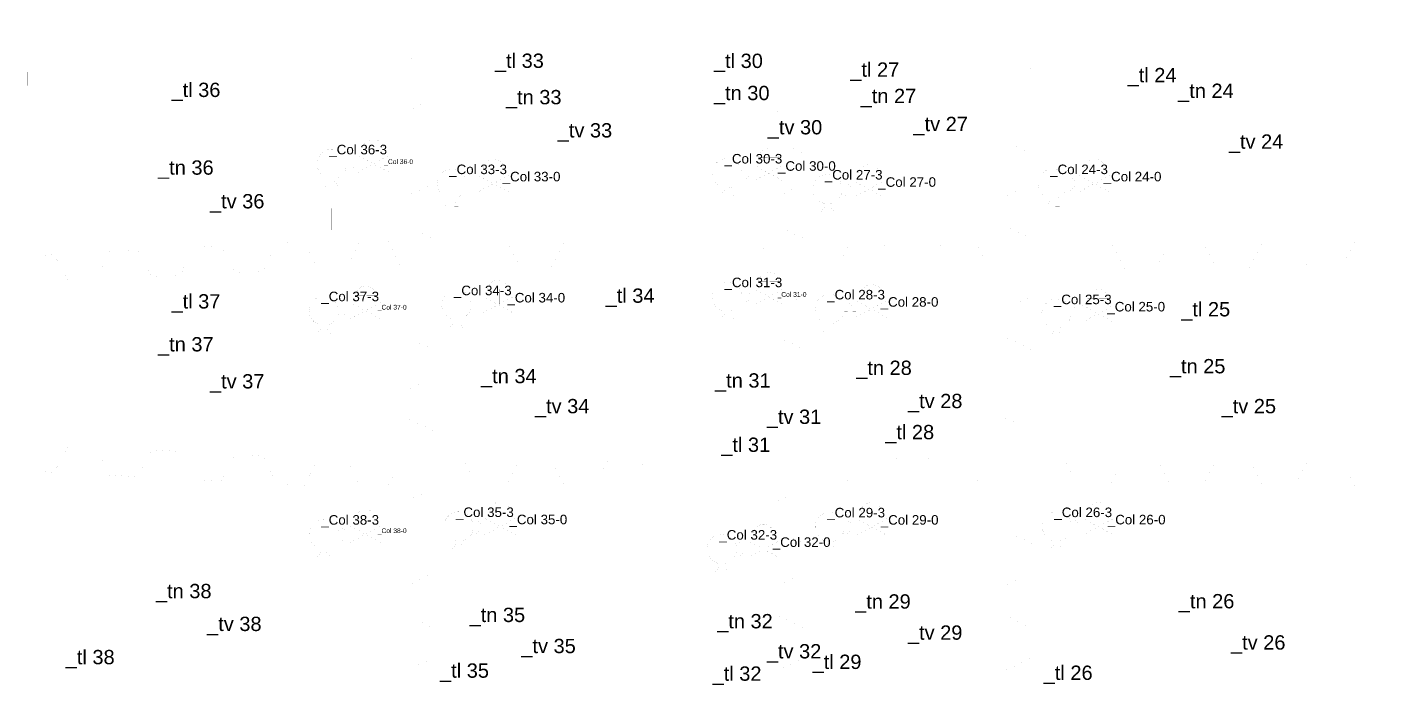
# Model space of a CAD drawing. Extents: x -36376 to 91054, y 83872 to 112073.
# Drawn here: x -36376 to 20393, y 83872 to 112073 of the extents above; entities that cross this region are included whole.
import ezdxf

# ---------------------------------------------------------------- set-up
doc = ezdxf.new("R2010")
doc.units = 0
doc.header["$MEASUREMENT"] = 0
doc.layers.add('Control objects', color=20, linetype='CONTINUOUS')
doc.layers.add('Omriss tanker', color=20, linetype='CONTINUOUS')
doc.styles.add('ARIAL', font='ARIAL.TTF', dxfattribs={"height": 12})

msp = doc.modelspace()

# ---------------------------------------------------------------- linework, layer by layer
at = {"layer": 'Control objects', "color": 42, "linetype": 'Continuous'}
for points in [[(-21896, 106363, 1.21, 1.21, 0), (-21896, 106991, 1.21, 1.21, 0), (-22283, 106991, 1.21, 1.21, -0.884677), (-21418, 106991, 1.21, 1.21, 0), (-21805, 106991, 1.21, 1.21, 0), (-21805, 106363, 1.21, 1.21, 0), (-21205, 106687, 0, 0, 0), (-21205, 105990, 1.21, 1.21, 0), (-21851, 106339, 1.21, 1.21, 0), (-22496, 105990, 0, 0, 0), (-22496, 106687, 1.21, 1.21, 0)], [(-5324, 105979, 1.21, 1.21, 0), (-5324, 106607, 1.21, 1.21, 0), (-5711, 106607, 1.21, 1.21, -0.884677), (-4846, 106607, 1.21, 1.21, 0), (-5233, 106607, 1.21, 1.21, 0), (-5233, 105979, 1.21, 1.21, 0), (-4633, 106303, 0, 0, 0), (-4633, 105606, 1.21, 1.21, 0), (-5279, 105954, 1.21, 1.21, 0), (-5924, 105606, 0, 0, 0), (-5924, 106303, 1.21, 1.21, 0)], [(-16868, 105534, 1.21, 1.21, 0), (-16868, 106163, 1.21, 1.21, 0), (-17255, 106163, 1.21, 1.21, -0.884677), (-16390, 106163, 1.21, 1.21, 0), (-16777, 106163, 1.21, 1.21, 0), (-16777, 105534, 1.21, 1.21, 0), (-16177, 105858, 0, 0, 0), (-16177, 105161, 1.21, 1.21, 0), (-16822, 105510, 1.21, 1.21, 0), (-17468, 105161, 0, 0, 0), (-17468, 105858, 1.21, 1.21, 0)], [(-1119, 105307, 1.21, 1.21, 0), (-1119, 105935, 1.21, 1.21, 0), (-1506, 105935, 1.21, 1.21, -0.884677), (-641, 105935, 1.21, 1.21, 0), (-1029, 105935, 1.21, 1.21, 0), (-1029, 105307, 1.21, 1.21, 0), (-428, 105631, 0, 0, 0), (-428, 104934, 1.21, 1.21, 0), (-1074, 105282, 1.21, 1.21, 0), (-1719, 104934, 0, 0, 0), (-1719, 105631, 1.21, 1.21, 0)], [(8332, 105534, 1.21, 1.21, 0), (8332, 106163, 1.21, 1.21, 0), (7945, 106163, 1.21, 1.21, -0.884677), (8810, 106163, 1.21, 1.21, 0), (8423, 106163, 1.21, 1.21, 0), (8423, 105534, 1.21, 1.21, 0), (9023, 105858, 0, 0, 0), (9023, 105161, 1.21, 1.21, 0), (8377, 105510, 1.21, 1.21, 0), (7732, 105161, 0, 0, 0), (7732, 105858, 1.21, 1.21, 0)], [(-5324, 100795, 1.21, 1.21, 0), (-5324, 101423, 1.21, 1.21, 0), (-5711, 101423, 1.21, 1.21, -0.884677), (-4846, 101423, 1.21, 1.21, 0), (-5233, 101423, 1.21, 1.21, 0), (-5233, 100795, 1.21, 1.21, 0), (-4633, 101119, 0, 0, 0), (-4633, 100422, 1.21, 1.21, 0), (-5279, 100771, 1.21, 1.21, 0), (-5924, 100422, 0, 0, 0), (-5924, 101119, 1.21, 1.21, 0)], [(-22232, 100207, 1.21, 1.21, 0), (-22232, 100836, 1.21, 1.21, 0), (-22620, 100836, 1.21, 1.21, -0.884677), (-21754, 100836, 1.21, 1.21, 0), (-22142, 100836, 1.21, 1.21, 0), (-22142, 100207, 1.21, 1.21, 0), (-21541, 100531, 0, 0, 0), (-21541, 99835, 1.21, 1.21, 0), (-22187, 100183, 1.21, 1.21, 0), (-22833, 99835, 0, 0, 0), (-22833, 100531, 1.21, 1.21, 0)], [(-16671, 100459, 1.21, 1.21, 0), (-16671, 101087, 1.21, 1.21, 0), (-17058, 101087, 1.21, 1.21, -0.884677), (-16193, 101087, 1.21, 1.21, 0), (-16580, 101087, 1.21, 1.21, 0), (-16580, 100459, 1.21, 1.21, 0), (-15980, 100783, 0, 0, 0), (-15980, 100086, 1.21, 1.21, 0), (-16625, 100435, 1.21, 1.21, 0), (-17271, 100086, 0, 0, 0), (-17271, 100783, 1.21, 1.21, 0)], [(-1019, 100282, 1.21, 1.21, 0), (-1019, 100910, 1.21, 1.21, 0), (-1406, 100910, 1.21, 1.21, -0.884677), (-541, 100910, 1.21, 1.21, 0), (-928, 100910, 1.21, 1.21, 0), (-928, 100282, 1.21, 1.21, 0), (-328, 100606, 0, 0, 0), (-328, 99909, 1.21, 1.21, 0), (-974, 100258, 1.21, 1.21, 0), (-1619, 99909, 0, 0, 0), (-1619, 100606, 1.21, 1.21, 0)], [(8487, 100083, 1.21, 1.21, 0), (8487, 100711, 1.21, 1.21, 0), (8100, 100711, 1.21, 1.21, -0.884677), (8965, 100711, 1.21, 1.21, 0), (8577, 100711, 1.21, 1.21, 0), (8577, 100083, 1.21, 1.21, 0), (9178, 100407, 0, 0, 0), (9178, 99710, 1.21, 1.21, 0), (8532, 100058, 1.21, 1.21, 0), (7887, 99710, 0, 0, 0), (7887, 100407, 1.21, 1.21, 0)], [(-16583, 91162, 1.21, 1.21, 0), (-16583, 91791, 1.21, 1.21, 0), (-16970, 91791, 1.21, 1.21, -0.884677), (-16105, 91791, 1.21, 1.21, 0), (-16492, 91791, 1.21, 1.21, 0), (-16492, 91162, 1.21, 1.21, 0), (-15892, 91486, 0, 0, 0), (-15892, 90790, 1.21, 1.21, 0), (-16537, 91138, 1.21, 1.21, 0), (-17183, 90790, 0, 0, 0), (-17183, 91486, 1.21, 1.21, 0)], [(-1015, 91146, 1.21, 1.21, 0), (-1015, 91775, 1.21, 1.21, 0), (-1402, 91775, 1.21, 1.21, -0.884677), (-537, 91775, 1.21, 1.21, 0), (-924, 91775, 1.21, 1.21, 0), (-924, 91146, 1.21, 1.21, 0), (-324, 91470, 0, 0, 0), (-324, 90773, 1.21, 1.21, 0), (-970, 91122, 1.21, 1.21, 0), (-1615, 90773, 0, 0, 0), (-1615, 91470, 1.21, 1.21, 0)], [(8507, 91157, 1.21, 1.21, 0), (8507, 91786, 1.21, 1.21, 0), (8120, 91786, 1.21, 1.21, -0.884677), (8985, 91786, 1.21, 1.21, 0), (8597, 91786, 1.21, 1.21, 0), (8597, 91157, 1.21, 1.21, 0), (9198, 91481, 0, 0, 0), (9198, 90785, 1.21, 1.21, 0), (8552, 91133, 1.21, 1.21, 0), (7907, 90785, 0, 0, 0), (7907, 91481, 1.21, 1.21, 0)], [(-22232, 90841, 1.21, 1.21, 0), (-22232, 91469, 1.21, 1.21, 0), (-22620, 91469, 1.21, 1.21, -0.884677), (-21754, 91469, 1.21, 1.21, 0), (-22142, 91469, 1.21, 1.21, 0), (-22142, 90841, 1.21, 1.21, 0), (-21541, 91165, 0, 0, 0), (-21541, 90468, 1.21, 1.21, 0), (-22187, 90816, 1.21, 1.21, 0), (-22833, 90468, 0, 0, 0), (-22833, 91165, 1.21, 1.21, 0)], [(-5541, 90214, 1.21, 1.21, 0), (-5541, 90843, 1.21, 1.21, 0), (-5928, 90843, 1.21, 1.21, -0.884677), (-5063, 90843, 1.21, 1.21, 0), (-5451, 90843, 1.21, 1.21, 0), (-5451, 90214, 1.21, 1.21, 0), (-4850, 90538, 0, 0, 0), (-4850, 89842, 1.21, 1.21, 0), (-5496, 90190, 1.21, 1.21, 0), (-6141, 89842, 0, 0, 0), (-6141, 90538, 1.21, 1.21, 0)]]:
    msp.add_lwpolyline(points, format="xyseb", close=True, dxfattribs=at)
at = {"layer": 'Control objects', "linetype": 'Continuous', "const_width": 0.9}
for points in [[(-22496, 106233), (-22496, 106444), (-22635, 106444), (-22848, 106622), (-22848, 106444), (-22987, 106444, 1.926208), (-23702, 105732), (-23702, 105596), (-23880, 105384), (-23702, 105384), (-23702, 104929), (-23491, 104929), (-23491, 105382), (-23315, 105382), (-23491, 105594), (-23491, 105732, 0.315826), (-22987, 106233), (-22849, 106233), (-22849, 106057), (-22637, 106233)], [(-5924, 105848), (-5924, 106060), (-6063, 106060), (-6276, 106237), (-6276, 106060), (-6415, 106060, 1.926208), (-7130, 105348), (-7130, 105212), (-7308, 104999), (-7130, 104999), (-7130, 104545), (-6919, 104545), (-6919, 104998), (-6743, 104998), (-6919, 105210), (-6919, 105347, 0.315826), (-6415, 105848), (-6277, 105848), (-6277, 105673), (-6065, 105848)], [(-17468, 105404), (-17468, 105616), (-17607, 105616), (-17819, 105793), (-17819, 105616), (-17959, 105616, 1.926208), (-18674, 104904), (-18674, 104767), (-18852, 104555), (-18674, 104555), (-18674, 104100), (-18463, 104100), (-18463, 104553), (-18287, 104553), (-18463, 104766), (-18463, 104903, 0.315826), (-17959, 105404), (-17821, 105404), (-17821, 105228), (-17609, 105404)], [(-1719, 105177), (-1719, 105388), (-1859, 105388), (-2071, 105566), (-2071, 105388), (-2210, 105388, 1.926208), (-2926, 104676), (-2926, 104540), (-3103, 104328), (-2926, 104328), (-2926, 103873), (-2714, 103873), (-2714, 104326), (-2538, 104326), (-2714, 104538), (-2714, 104676, 0.315826), (-2210, 105177), (-2073, 105177), (-2073, 105001), (-1860, 105177)], [(7732, 105404), (7732, 105616), (7593, 105616), (7381, 105793), (7381, 105616), (7241, 105616, 1.926208), (6526, 104904), (6526, 104767), (6348, 104555), (6526, 104555), (6526, 104100), (6737, 104100), (6737, 104553), (6913, 104553), (6737, 104766), (6737, 104903, 0.315826), (7241, 105404), (7379, 105404), (7379, 105228), (7591, 105404)], [(-17271, 100329), (-17271, 100541), (-17410, 100541), (-17622, 100718), (-17622, 100541), (-17762, 100541, 1.926208), (-18477, 99828), (-18477, 99692), (-18655, 99480), (-18477, 99480), (-18477, 99025), (-18266, 99025), (-18266, 99478), (-18090, 99478), (-18266, 99691), (-18266, 99828, 0.315826), (-17762, 100329), (-17624, 100329), (-17624, 100153), (-17412, 100329)], [(-5924, 100665), (-5924, 100876), (-6063, 100876), (-6276, 101054), (-6276, 100876), (-6415, 100876, 1.926208), (-7130, 100164), (-7130, 100028), (-7308, 99816), (-7130, 99816), (-7130, 99361), (-6919, 99361), (-6919, 99814), (-6743, 99814), (-6919, 100027), (-6919, 100164, 0.315826), (-6415, 100665), (-6277, 100665), (-6277, 100489), (-6065, 100665)], [(-22833, 100077), (-22833, 100289), (-22972, 100289), (-23184, 100466), (-23184, 100289), (-23323, 100289, 1.926208), (-24039, 99577), (-24039, 99440), (-24216, 99228), (-24039, 99228), (-24039, 98773), (-23827, 98773), (-23827, 99226), (-23652, 99226), (-23827, 99439), (-23827, 99576, 0.315826), (-23323, 100077), (-23186, 100077), (-23186, 99902), (-22973, 100077)], [(-1619, 100152), (-1619, 100363), (-1758, 100363), (-1971, 100541), (-1971, 100363), (-2110, 100363, 1.926208), (-2825, 99651), (-2825, 99515), (-3003, 99303), (-2825, 99303), (-2825, 98848), (-2614, 98848), (-2614, 99301), (-2438, 99301), (-2614, 99513), (-2614, 99651, 0.315826), (-2110, 100152), (-1972, 100152), (-1972, 99976), (-1760, 100152)], [(7887, 99952), (7887, 100164), (7747, 100164), (7535, 100341), (7535, 100164), (7396, 100164, 1.926208), (6680, 99452), (6680, 99316), (6503, 99103), (6680, 99103), (6680, 98649), (6892, 98649), (6892, 99102), (7067, 99102), (6892, 99314), (6892, 99452, 0.315826), (7396, 99952), (7533, 99952), (7533, 99777), (7746, 99952)], [(-22833, 90711), (-22833, 90922), (-22972, 90922), (-23184, 91100), (-23184, 90922), (-23323, 90922, 1.926208), (-24039, 90210), (-24039, 90074), (-24216, 89862), (-24039, 89862), (-24039, 89407), (-23827, 89407), (-23827, 89860), (-23652, 89860), (-23827, 90072), (-23827, 90210, 0.315826), (-23323, 90711), (-23186, 90711), (-23186, 90535), (-22973, 90711)], [(-17183, 91032), (-17183, 91244), (-17322, 91244), (-17534, 91421), (-17534, 91244), (-17674, 91244, 1.926208), (-18389, 90532), (-18389, 90396), (-18567, 90183), (-18389, 90183), (-18389, 89729), (-18178, 89729), (-18178, 90181), (-18002, 90181), (-18178, 90394), (-18178, 90531, 0.315826), (-17674, 91032), (-17536, 91032), (-17536, 90857), (-17324, 91032)], [(-1615, 91016), (-1615, 91228), (-1754, 91228), (-1967, 91405), (-1967, 91228), (-2106, 91228, 1.926208), (-2821, 90516), (-2821, 90379), (-2999, 90167), (-2821, 90167), (-2821, 89712), (-2610, 89712), (-2610, 90165), (-2434, 90165), (-2610, 90378), (-2610, 90515, 0.315826), (-2106, 91016), (-1968, 91016), (-1968, 90841), (-1756, 91016)], [(7907, 91027), (7907, 91239), (7767, 91239), (7555, 91416), (7555, 91239), (7416, 91239, 1.926208), (6700, 90527), (6700, 90390), (6523, 90178), (6700, 90178), (6700, 89724), (6912, 89724), (6912, 90176), (7087, 90176), (6912, 90389), (6912, 90526, 0.315826), (7416, 91027), (7553, 91027), (7553, 90852), (7766, 91027)], [(-6141, 90084), (-6141, 90296), (-6281, 90296), (-6493, 90473), (-6493, 90296), (-6632, 90296, 1.926208), (-7348, 89584), (-7348, 89447), (-7525, 89235), (-7348, 89235), (-7348, 88780), (-7136, 88780), (-7136, 89233), (-6961, 89233), (-7136, 89446), (-7136, 89583, 0.315826), (-6632, 90084), (-6495, 90084), (-6495, 89909), (-6282, 90084)]]:
    msp.add_lwpolyline(points, format="xyb", close=True, dxfattribs=at)
at = {"layer": 'Control objects', "linetype": 'Continuous', "const_width": 0.6}
for points in [[(-23597, 104929), (-23597, 103567)], [(-7025, 104545), (-7025, 103183)], [(-18568, 104100), (-18568, 102738)], [(6631, 104100), (6631, 102738)], [(-2820, 103873), (-2820, 102511)], [(-7025, 99361), (-7025, 97999)], [(-18371, 99025), (-18371, 97663)], [(-2720, 98848), (-2720, 97486)], [(-23933, 98773), (-23933, 97412)], [(6786, 98649), (6786, 97287)], [(-18283, 89729), (-18283, 88367)], [(-2716, 89712), (-2716, 88351)], [(6806, 89724), (6806, 88362)], [(-23933, 89407), (-23933, 88045)], [(-7242, 88780), (-7242, 87419)]]:
    msp.add_lwpolyline(points, close=True, dxfattribs=at)
at = {"layer": 'Omriss tanker', "linetype": 'Continuous', "const_width": 0.3}
for points in [[(-20476, 112072), (-36371, 112072), (-36376, 102472), (-35246, 102532), (-34637, 101412), (-33439, 101475), (-32950, 102652), (-31751, 102714), (-31142, 101595), (-29944, 101657), (-29454, 102835), (-28256, 102897), (-27647, 101778), (-26448, 101840), (-25959, 103018), (-24761, 103080), (-24176, 101947), (-22976, 101947), (-22426, 103097), (-21226, 103097), (-20676, 101947), (-19326, 101947), (-19326, 103197), (-20476, 103747), (-20476, 104972), (-19326, 105522), (-19326, 106747), (-20476, 107297), (-20476, 108522), (-19326, 109072), (-19326, 110297), (-20476, 110847), (-20476, 112072)], [(-8856, 112072), (-20476, 112072), (-20476, 110847), (-19326, 110297), (-19326, 109072), (-20476, 108522), (-20476, 107297), (-19326, 106747), (-19326, 105522), (-20476, 104972), (-20476, 103747), (-19326, 103197), (-19326, 101947), (-18126, 101947), (-17526, 103097), (-16276, 103097), (-15676, 101947), (-14426, 101947), (-13826, 103097), (-12576, 103097), (-11976, 101947), (-10726, 101947), (-10126, 103097), (-8856, 103097), (-8856, 112072)], [(-4922, 112072), (-8052, 112072), (-8052, 103097), (-5662, 103097), (-5062, 101947), (-3772, 101947), (-3772, 103197), (-4922, 103747), (-4922, 104972), (-3772, 105522), (-3772, 106747), (-4922, 107297), (-4922, 108522), (-3772, 109072), (-3772, 110297), (-4922, 110847), (-4922, 112072)], [(4618, 112072), (-4922, 112072), (-4922, 110847), (-3772, 110297), (-3772, 109072), (-4922, 108522), (-4922, 107297), (-3772, 106747), (-3772, 105522), (-4922, 104972), (-4922, 103747), (-3772, 103197), (-3772, 101947), (-2437, 101947), (-1837, 103097), (-502, 103097), (98, 101947), (1433, 101947), (2033, 103097), (3368, 103097), (3968, 101947), (5768, 101947), (5768, 103197), (4618, 103747), (4618, 104972), (5768, 105522), (5768, 106747), (4618, 107297), (4618, 108522), (5768, 109072), (5768, 110297), (4618, 110847), (4618, 112072)], [(-19326, 101947), (-20676, 101947), (-21226, 103097), (-22426, 103097), (-22976, 101947), (-24176, 101947), (-24761, 103080), (-25959, 103018), (-26448, 101840), (-27647, 101778), (-28256, 102897), (-29454, 102835), (-29944, 101657), (-31142, 101595), (-31751, 102714), (-32950, 102652), (-33439, 101475), (-34637, 101412), (-35243, 102532), (-36376, 102472), (-36376, 93472), (-35246, 93413), (-34637, 94533), (-33439, 94470), (-32950, 93293), (-31751, 93230), (-31142, 94350), (-29944, 94287), (-29454, 93110), (-28256, 93048), (-27647, 94167), (-26448, 94105), (-25959, 92927), (-24761, 92865), (-24177, 93972), (-22976, 93972), (-22426, 92847), (-21226, 92847), (-20676, 93997), (-19326, 93997), (-19326, 95147), (-20476, 95697), (-20476, 96847), (-19326, 97397), (-19326, 98547), (-20476, 99097), (-20476, 100247), (-19326, 100797)], [(-8856, 103097), (-10126, 103097), (-10726, 101947), (-11976, 101947), (-12576, 103097), (-13826, 103097), (-14426, 101947), (-15676, 101947), (-16276, 103097), (-17526, 103097), (-18126, 101947), (-19326, 101947), (-19326, 100797), (-20476, 100247), (-20476, 99097), (-19326, 98547), (-19326, 97397), (-20476, 96847), (-20476, 95697), (-19326, 95147), (-19326, 93997), (-18126, 93997), (-17526, 92847), (-16276, 92847), (-15676, 93997), (-14426, 93997), (-13826, 92847), (-12576, 92847), (-11976, 93997), (-10726, 93997), (-10126, 92847), (-8856, 92847), (-8856, 103097)], [(-3772, 101947), (-5062, 101947), (-5662, 103097), (-8052, 103097), (-8052, 92847), (-6976, 92847), (-5662, 92847), (-5062, 93997), (-3772, 93997), (-3772, 95147), (-4922, 95697), (-4922, 96847), (-3772, 97397), (-3772, 98547), (-4922, 99097), (-4922, 100247), (-3772, 100797), (-3772, 101947), (-3772, 101947)], [(5768, 101947), (3968, 101947), (3368, 103097), (2033, 103097), (1433, 101947), (98, 101947), (-502, 103097), (-1837, 103097), (-2437, 101947), (-3772, 101947), (-3772, 100797), (-4922, 100247), (-4922, 99097), (-3772, 98547), (-3772, 97397), (-4922, 96847), (-4922, 95697), (-3772, 95147), (-3772, 93997), (-2437, 93997), (-1837, 92847), (-502, 92847), (98, 93997), (1433, 93997), (2033, 92847), (3368, 92847), (3968, 93997), (5768, 93997), (5768, 95147), (4618, 95697), (4618, 96847), (5768, 97397), (5768, 98547), (4618, 99097), (4618, 100247), (5768, 100797), (5768, 101947)], [(-19326, 93997), (-20676, 93997), (-21226, 92847), (-22426, 92847), (-22976, 93997), (-24176, 93997), (-24761, 92865), (-25959, 92927), (-26448, 94105), (-27647, 94167), (-28186, 93177), (-28256, 93048), (-29454, 93110), (-29944, 94287), (-31142, 94350), (-31751, 93230), (-32950, 93293), (-33439, 94470), (-34637, 94533), (-35243, 93413), (-36376, 93472), (-36376, 83873), (-20476, 83873), (-20476, 85097), (-19326, 85647), (-19326, 86872), (-20476, 87422), (-20476, 88647), (-19326, 89197), (-19326, 90422), (-20476, 90972), (-20476, 92197), (-19326, 92747), (-19326, 93997)], [(-8856, 92847), (-10126, 92847), (-10726, 93997), (-11976, 93997), (-12576, 92847), (-13826, 92847), (-14426, 93997), (-15676, 93997), (-16276, 92847), (-17526, 92847), (-18126, 93997), (-19326, 93997), (-19326, 92747), (-20476, 92197), (-20476, 90972), (-19326, 90422), (-19326, 89197), (-20476, 88647), (-20476, 87422), (-19326, 86872), (-19326, 85647), (-20476, 85097), (-20476, 83873), (-8856, 83873), (-8856, 92847)], [(-3743, 93997), (-5062, 93997), (-5662, 92847), (-8052, 92847), (-8052, 83873), (-4922, 83873), (-4922, 85097), (-3772, 85647), (-3772, 86872), (-4922, 87422), (-4922, 88647), (-3772, 89197), (-3772, 90422), (-4922, 90972), (-4922, 92197), (-3772, 92747), (-3772, 93997)], [(5768, 93997), (3968, 93997), (3368, 92847), (2033, 92847), (1433, 93997), (98, 93997), (-502, 92847), (-1837, 92847), (-2437, 93997), (-3772, 93997), (-3772, 92747), (-4922, 92197), (-4922, 90972), (-3772, 90422), (-3772, 89197), (-4922, 88647), (-4922, 87422), (-3772, 86872), (-3772, 85647), (-4922, 85097), (-4922, 83873), (4618, 83872), (4618, 85097), (5768, 85647), (5768, 86872), (4618, 87422), (4618, 88647), (5768, 89197), (5768, 90422), (4618, 90972), (4618, 92197), (5768, 92747), (5768, 93997)]]:
    msp.add_lwpolyline(points, close=True, dxfattribs=at)
for points in [[(21668, 112072), (4618, 112072), (4618, 110847), (5768, 110297), (5768, 109072), (4618, 108522), (4618, 107297), (5768, 106747), (5768, 105522), (4618, 104972), (4618, 103747), (5768, 103197), (5768, 101947), (7103, 101947), (7703, 103097), (9038, 103097), (9638, 101947), (10973, 101947), (11573, 103097), (12908, 103097), (13508, 101947), (14843, 101947), (15443, 103097), (16778, 103097), (17378, 101947), (18713, 101947), (19313, 103097), (20648, 103097)], [(20648, 103097), (19313, 103097), (18713, 101947), (17378, 101947), (16778, 103097), (15443, 103097), (14843, 101947), (13508, 101947), (12908, 103097), (11573, 103097), (10973, 101947), (9638, 101947), (9038, 103097), (7703, 103097), (7103, 101947), (5768, 101947), (5768, 100797), (4618, 100247), (4618, 99097), (5768, 98547), (5768, 97397), (4618, 96847), (4618, 95697), (5768, 95147), (5768, 93997), (7103, 93997), (7703, 92847), (9038, 92847), (9638, 93997), (10973, 93997), (11573, 92847), (12908, 92847), (13508, 93997), (14843, 93997), (15443, 92847), (16778, 92847), (17378, 93997), (18713, 93997), (19313, 92847), (20648, 92847)], [(20648, 92847), (19313, 92847), (18713, 93997), (17378, 93997), (16778, 92847), (15443, 92847), (14843, 93997), (13508, 93997), (12908, 92847), (11573, 92847), (10973, 93997), (9638, 93997), (9038, 92847), (7703, 92847), (7103, 93997), (5768, 93997), (5768, 92747), (4618, 92197), (4618, 90972), (5768, 90422), (5768, 89197), (4618, 88647), (4618, 87422), (5768, 86872), (5768, 85647), (4618, 85097), (4618, 83872), (21668, 83872)]]:
    msp.add_lwpolyline(points, dxfattribs=at)

# ---------------------------------------------------------------- texts
at = {"layer": 'Control objects', "linetype": 'Continuous', "style": 'ARIAL'}
for s, height, p in [('_Col 36-3', 400, (-23703, 106739)), ('_Col 30-3', 400, (-7131, 106355)), ('_Col 36-0', 200, (-21399, 106332)), ('_Col 33-3', 400, (-18675, 105910)), ('_Col 30-0', 400, (-4889, 106050)), ('_Col 24-3', 400, (6525, 105910)), ('_Col 33-0', 400, (-16433, 105606)), ('_Col 27-3', 400, (-2926, 105683)), ('_Col 27-0', 400, (-685, 105378)), ('_Col 24-0', 400, (8767, 105606)), ('_Col 34-3', 400, (-18478, 100835)), ('_Col 31-3', 400, (-7131, 101171)), ('_Col 28-3', 400, (-2826, 100658)), ('_Col 37-3', 400, (-24039, 100583)), ('_Col 34-0', 400, (-16236, 100531)), ('_Col 31-0', 200, (-4905, 100766)), ('_Col 28-0', 400, (-584, 100353)), ('_Col 25-3', 400, (6680, 100459)), ('_Col 25-0', 400, (8921, 100154)), ('_Col 37-0', 200, (-21670, 100231)), ('_Col 38-3', 400, (-24039, 91217)), ('_Col 35-3', 400, (-18390, 91539)), ('_Col 35-0', 400, (-16148, 91234)), ('_Col 29-3', 400, (-2822, 91522)), ('_Col 29-0', 400, (-580, 91218)), ('_Col 26-3', 400, (6700, 91534)), ('_Col 26-0', 400, (8941, 91229)), ('_Col 38-0', 200, (-21670, 90864)), ('_Col 32-3', 400, (-7348, 90590)), ('_Col 32-0', 400, (-5107, 90286))]:
    msp.add_text(s, height=height, dxfattribs=at).set_placement(p)
at = {"layer": 'Omriss tanker', "linetype": 'Continuous', "style": 'ARIAL'}
for s, p in [('_tl 33', (-16756, 110363)), ('_tl 30', (-7573, 110358)), ('_tl 27', (-1854, 109991)), ('_tl 24', (9772, 109761)), ('_tl 36', (-30319, 109142)), ('_tn 30', (-7573, 109011)), ('_tn 24', (11890, 109103)), ('_tn 33', (-16295, 108837)), ('_tn 27', (-1422, 108886)), ('_tv 33', (-14124, 107446)), ('_tv 30', (-5316, 107576)), ('_tv 27', (792, 107712)), ('_tv 24', (14017, 106974)), ('_tn 36', (-30883, 105886)), ('_tv 36', (-28706, 104474)), ('_tl 34', (-12115, 100516)), ('_tl 37', (-30319, 100278)), ('_tl 25', (12023, 99947)), ('_tn 37', (-30884, 98478)), ('_tn 34', (-17339, 97147)), ('_tn 28', (-1608, 97492)), ('_tn 25', (11542, 97560)), ('_tv 37', (-28706, 96926)), ('_tn 31', (-7528, 96962)), ('_tv 28', (563, 96101)), ('_tv 34', (-15081, 95886)), ('_tv 31', (-5357, 95441)), ('_tv 25', (13713, 95885)), ('_tl 28', (-390, 94798)), ('_tl 31', (-7267, 94268)), ('_tn 38', (-30971, 88135)), ('_tn 29', (-1653, 87698)), ('_tn 26', (11918, 87710)), ('_tn 35', (-17821, 87136)), ('_tn 32', (-7439, 86872)), ('_tv 38', (-28826, 86759)), ('_tv 29', (561, 86394)), ('_tv 35', (-15650, 85832)), ('_tv 26', (14107, 85981)), ('_tl 38', (-34754, 85367)), ('_tv 32', (-5356, 85612)), ('_tl 29', (-3438, 85169)), ('_tl 35', (-19058, 84802)), ('_tl 32', (-7631, 84675)), ('_tl 26', (6254, 84711))]:
    msp.add_text(s, height=600, dxfattribs=at).set_placement(p)

doc.saveas('drawing.dxf')
